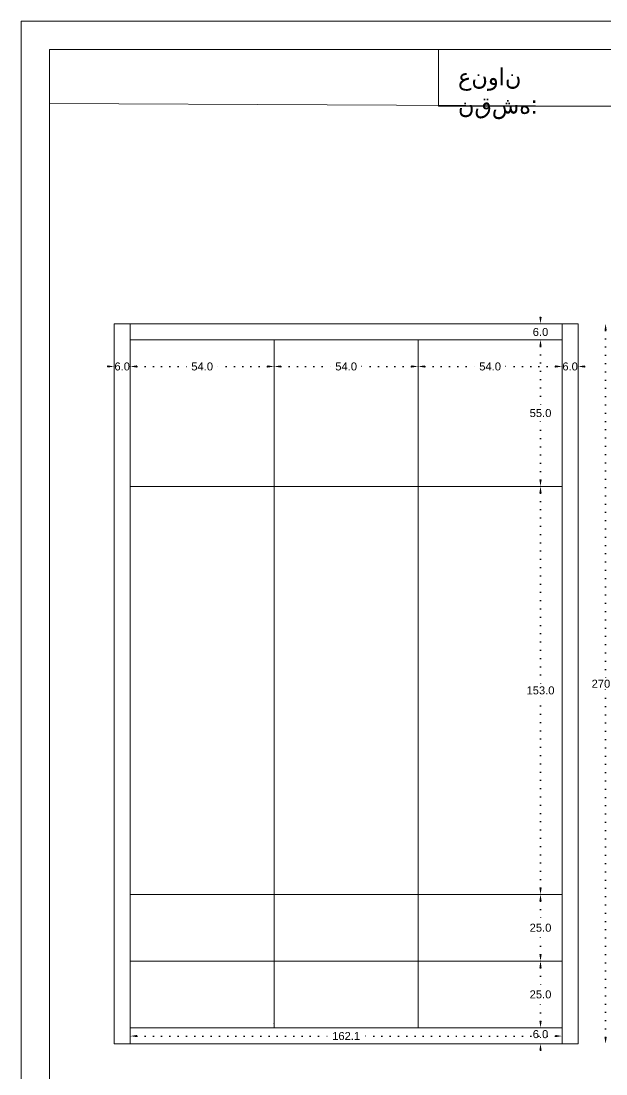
# Model space of a CAD drawing. Header units: centimetres. Extents: x 31 to 5445, y 74 to 2139.
# Drawn here: x 3390.7 to 3610.2, y 409 to 803.8 of the extents above; entities that cross this region are included whole.
import ezdxf

# ---------------------------------------------------------------- set-up
doc = ezdxf.new("R2010")
doc.units = ezdxf.units.CM
doc.header["$MEASUREMENT"] = 0
doc.linetypes.add('ACAD_ISO07W100', pattern=[3, 0, -3])
doc.styles.get("Standard").update_dxf_attribs({"font": 'arial.ttf'})
doc.dimstyles.get("Standard").update_dxf_attribs({"dimtxt": 3, "dimasz": 2.5, "dimexe": 0.18, "dimexo": 0.0625, "dimgap": 0.09, "dimtad": 0, "dimtih": 1, "dimtoh": 1, "dimdec": 1, "dimzin": 0, "dimdsep": 46, "dimtxsty": 'Standard', "dimcen": 0.09, "dimse1": 1, "dimse2": 1, "dimadec": 0, "dimazin": 0, "dimtfac": 1, "dimtdec": 1, "dimtofl": 0, "dimtmove": 0, "dimatfit": 3, "dimfxl": 1, "dimtolj": 1, "dimtzin": 0, "dimarcsym": 0})

# ---------------------------------------------------------------- blocks, each defined once
blk = doc.blocks.new('*D72')
at = {"color": 0, "linetype": 'ACAD_ISO07W100', "lineweight": -2, "transparency": 16777216}
for p, q in [((3585.62, 428.81), (3585.62, 431.31)), ((3585.62, 417.81), (3585.62, 415.31))]:
    blk.add_line(p, q, dxfattribs=at)
at = {"color": 0, "transparency": 16777216}
for points in [[(3585.2, 428.81), (3586.04, 428.81), (3585.62, 426.31)], [(3585.2, 417.81), (3586.04, 417.81), (3585.62, 420.31)]]:
    blk.add_solid(points, dxfattribs=at)
at = {"layer": 'Defpoints', "color": 0, "transparency": 16777216}
for p in [(3585.62, 426.31), (3599.73, 426.31), (3599.73, 420.31)]:
    blk.add_point(p, dxfattribs=at)
at = {"color": 0, "lineweight": 20, "transparency": 16777216, "insert": (3585.62, 423.9), "char_height": 3, "attachment_point": 5}
blk.add_mtext('\\A1;6.0', dxfattribs=at)
blk = doc.blocks.new('*D73')
at = {"color": 0, "linetype": 'ACAD_ISO07W100', "lineweight": -2, "transparency": 16777216}
for p, q in [((3585.62, 448.81), (3585.62, 440.43)), ((3585.62, 428.81), (3585.62, 437.19))]:
    blk.add_line(p, q, dxfattribs=at)
at = {"color": 0, "transparency": 16777216}
for points in [[(3585.2, 448.81), (3586.04, 448.81), (3585.62, 451.31)], [(3585.2, 428.81), (3586.04, 428.81), (3585.62, 426.31)]]:
    blk.add_solid(points, dxfattribs=at)
at = {"layer": 'Defpoints', "color": 0, "transparency": 16777216}
for p in [(3585.62, 451.31), (3593.73, 451.31), (3599.73, 426.31)]:
    blk.add_point(p, dxfattribs=at)
at = {"color": 0, "lineweight": 20, "transparency": 16777216, "insert": (3585.62, 438.81), "char_height": 3, "attachment_point": 5}
blk.add_mtext('\\A1;25.0', dxfattribs=at)
blk = doc.blocks.new('*D74')
at = {"color": 0, "linetype": 'ACAD_ISO07W100', "lineweight": -2, "transparency": 16777216}
for p, q in [((3585.62, 473.81), (3585.62, 465.43)), ((3585.62, 453.81), (3585.62, 462.19))]:
    blk.add_line(p, q, dxfattribs=at)
at = {"color": 0, "transparency": 16777216}
for points in [[(3585.2, 473.81), (3586.04, 473.81), (3585.62, 476.31)], [(3585.2, 453.81), (3586.04, 453.81), (3585.62, 451.31)]]:
    blk.add_solid(points, dxfattribs=at)
at = {"layer": 'Defpoints', "color": 0, "transparency": 16777216}
for p in [(3585.62, 476.31), (3593.73, 476.31), (3593.73, 451.31)]:
    blk.add_point(p, dxfattribs=at)
at = {"color": 0, "lineweight": 20, "transparency": 16777216, "insert": (3585.62, 463.81), "char_height": 3, "attachment_point": 5}
blk.add_mtext('\\A1;25.0', dxfattribs=at)
blk = doc.blocks.new('*D75')
at = {"color": 0, "linetype": 'ACAD_ISO07W100', "lineweight": -2, "transparency": 16777216}
for p, q in [((3585.62, 626.81), (3585.62, 554.43)), ((3585.62, 478.81), (3585.62, 551.19))]:
    blk.add_line(p, q, dxfattribs=at)
at = {"color": 0, "transparency": 16777216}
for points in [[(3585.2, 626.81), (3586.04, 626.81), (3585.62, 629.31)], [(3585.2, 478.81), (3586.04, 478.81), (3585.62, 476.31)]]:
    blk.add_solid(points, dxfattribs=at)
at = {"layer": 'Defpoints', "color": 0, "transparency": 16777216}
for p in [(3585.62, 629.31), (3593.73, 629.31), (3593.73, 476.31)]:
    blk.add_point(p, dxfattribs=at)
at = {"color": 0, "lineweight": 20, "transparency": 16777216, "insert": (3585.62, 552.81), "char_height": 3, "attachment_point": 5}
blk.add_mtext('\\A1;153.0', dxfattribs=at)
blk = doc.blocks.new('*D76')
at = {"color": 0, "linetype": 'ACAD_ISO07W100', "lineweight": -2, "transparency": 16777216}
for p, q in [((3585.62, 681.81), (3585.62, 658.43)), ((3585.62, 631.81), (3585.62, 655.19))]:
    blk.add_line(p, q, dxfattribs=at)
at = {"color": 0, "transparency": 16777216}
for points in [[(3585.2, 681.81), (3586.04, 681.81), (3585.62, 684.31)], [(3585.2, 631.81), (3586.04, 631.81), (3585.62, 629.31)]]:
    blk.add_solid(points, dxfattribs=at)
at = {"layer": 'Defpoints', "color": 0, "transparency": 16777216}
for p in [(3585.62, 684.31), (3593.73, 684.31), (3593.73, 629.31)]:
    blk.add_point(p, dxfattribs=at)
at = {"color": 0, "lineweight": 20, "transparency": 16777216, "insert": (3585.62, 656.81), "char_height": 3, "attachment_point": 5}
blk.add_mtext('\\A1;55.0', dxfattribs=at)
blk = doc.blocks.new('*D77')
at = {"color": 0, "linetype": 'ACAD_ISO07W100', "lineweight": -2, "transparency": 16777216}
for p, q in [((3585.62, 692.81), (3585.62, 695.31)), ((3585.62, 681.81), (3585.62, 679.31))]:
    blk.add_line(p, q, dxfattribs=at)
at = {"color": 0, "transparency": 16777216}
for points in [[(3585.2, 692.81), (3586.04, 692.81), (3585.62, 690.31)], [(3585.2, 681.81), (3586.04, 681.81), (3585.62, 684.31)]]:
    blk.add_solid(points, dxfattribs=at)
at = {"layer": 'Defpoints', "color": 0, "transparency": 16777216}
for p in [(3585.62, 690.31), (3599.73, 690.31), (3593.73, 684.31)]:
    blk.add_point(p, dxfattribs=at)
at = {"color": 0, "lineweight": 20, "transparency": 16777216, "insert": (3585.62, 687.21), "char_height": 3, "attachment_point": 5}
blk.add_mtext('\\A1;6.0', dxfattribs=at)
blk = doc.blocks.new('*D78')
at = {"color": 0, "linetype": 'ACAD_ISO07W100', "lineweight": -2, "transparency": 16777216}
for p, q in [((3610.05, 687.81), (3610.05, 556.93)), ((3610.05, 422.81), (3610.05, 553.69))]:
    blk.add_line(p, q, dxfattribs=at)
at = {"color": 0, "transparency": 16777216}
for points in [[(3609.63, 687.81), (3610.47, 687.81), (3610.05, 690.31)], [(3609.63, 422.81), (3610.47, 422.81), (3610.05, 420.31)]]:
    blk.add_solid(points, dxfattribs=at)
at = {"layer": 'Defpoints', "color": 0, "transparency": 16777216}
for p in [(3599.73, 690.31), (3610.05, 690.31), (3599.73, 420.31)]:
    blk.add_point(p, dxfattribs=at)
at = {"color": 0, "lineweight": 20, "transparency": 16777216, "insert": (3610.05, 555.31), "char_height": 3, "attachment_point": 5}
blk.add_mtext('\\A1;270.0', dxfattribs=at)
blk = doc.blocks.new('*D79')
at = {"color": 0, "linetype": 'ACAD_ISO07W100', "lineweight": -2, "transparency": 16777216}
for p, q in [((3423.13, 674.29), (3420.63, 674.29)), ((3434.13, 674.29), (3436.63, 674.29))]:
    blk.add_line(p, q, dxfattribs=at)
at = {"color": 0, "transparency": 16777216}
for points in [[(3423.13, 674.71), (3423.13, 673.87), (3425.63, 674.29)], [(3434.13, 674.71), (3434.13, 673.87), (3431.63, 674.29)]]:
    blk.add_solid(points, dxfattribs=at)
at = {"layer": 'Defpoints', "color": 0, "transparency": 16777216}
for p in [(3431.63, 674.29), (3431.63, 426.31), (3425.63, 420.31)]:
    blk.add_point(p, dxfattribs=at)
at = {"color": 0, "lineweight": 20, "transparency": 16777216, "insert": (3428.63, 674.29), "char_height": 3, "attachment_point": 5}
blk.add_mtext('\\A1;6.0', dxfattribs=at)
blk = doc.blocks.new('*D80')
at = {"color": 0, "linetype": 'ACAD_ISO07W100', "lineweight": -2, "transparency": 16777216}
for p, q in [((3434.13, 674.29), (3454.66, 674.29)), ((3483.16, 674.29), (3462.63, 674.29))]:
    blk.add_line(p, q, dxfattribs=at)
at = {"color": 0, "transparency": 16777216}
for points in [[(3434.13, 674.71), (3434.13, 673.87), (3431.63, 674.29)], [(3483.16, 674.71), (3483.16, 673.87), (3485.66, 674.29)]]:
    blk.add_solid(points, dxfattribs=at)
at = {"layer": 'Defpoints', "color": 0, "transparency": 16777216}
for p in [(3431.63, 674.29), (3431.63, 426.31), (3485.66, 426.31)]:
    blk.add_point(p, dxfattribs=at)
at = {"color": 0, "lineweight": 20, "transparency": 16777216, "insert": (3458.64, 674.29), "char_height": 3, "attachment_point": 5}
blk.add_mtext('\\A1;54.0', dxfattribs=at)
blk = doc.blocks.new('*D81')
at = {"color": 0, "linetype": 'ACAD_ISO07W100', "lineweight": -2, "transparency": 16777216}
for p, q in [((3488.16, 674.29), (3508.7, 674.29)), ((3537.19, 674.29), (3516.66, 674.29))]:
    blk.add_line(p, q, dxfattribs=at)
at = {"color": 0, "transparency": 16777216}
for points in [[(3488.16, 674.71), (3488.16, 673.87), (3485.66, 674.29)], [(3537.19, 674.71), (3537.19, 673.87), (3539.69, 674.29)]]:
    blk.add_solid(points, dxfattribs=at)
at = {"layer": 'Defpoints', "color": 0, "transparency": 16777216}
for p in [(3539.69, 674.29), (3485.66, 426.31), (3539.69, 426.31)]:
    blk.add_point(p, dxfattribs=at)
at = {"color": 0, "lineweight": 20, "transparency": 16777216, "insert": (3512.68, 674.29), "char_height": 3, "attachment_point": 5}
blk.add_mtext('\\A1;54.0', dxfattribs=at)
blk = doc.blocks.new('*D82')
at = {"color": 0, "linetype": 'ACAD_ISO07W100', "lineweight": -2, "transparency": 16777216}
for p, q in [((3542.19, 674.29), (3562.73, 674.29)), ((3591.23, 674.29), (3570.69, 674.29))]:
    blk.add_line(p, q, dxfattribs=at)
at = {"color": 0, "transparency": 16777216}
for points in [[(3542.19, 674.71), (3542.19, 673.87), (3539.69, 674.29)], [(3591.23, 674.71), (3591.23, 673.87), (3593.73, 674.29)]]:
    blk.add_solid(points, dxfattribs=at)
at = {"layer": 'Defpoints', "color": 0, "transparency": 16777216}
for p in [(3593.73, 674.29), (3539.69, 426.31), (3593.73, 420.31)]:
    blk.add_point(p, dxfattribs=at)
at = {"color": 0, "lineweight": 20, "transparency": 16777216, "insert": (3566.71, 674.29), "char_height": 3, "attachment_point": 5}
blk.add_mtext('\\A1;54.0', dxfattribs=at)
blk = doc.blocks.new('*D83')
at = {"color": 0, "linetype": 'ACAD_ISO07W100', "lineweight": -2, "transparency": 16777216}
for p, q in [((3591.23, 674.29), (3588.73, 674.29)), ((3602.23, 674.29), (3604.73, 674.29))]:
    blk.add_line(p, q, dxfattribs=at)
at = {"color": 0, "transparency": 16777216}
for points in [[(3591.23, 674.71), (3591.23, 673.87), (3593.73, 674.29)], [(3602.23, 674.71), (3602.23, 673.87), (3599.73, 674.29)]]:
    blk.add_solid(points, dxfattribs=at)
at = {"layer": 'Defpoints', "color": 0, "transparency": 16777216}
for p in [(3599.73, 674.29), (3593.73, 420.31), (3599.73, 420.31)]:
    blk.add_point(p, dxfattribs=at)
at = {"color": 0, "lineweight": 20, "transparency": 16777216, "insert": (3596.73, 674.29), "char_height": 3, "attachment_point": 5}
blk.add_mtext('\\A1;6.0', dxfattribs=at)
blk = doc.blocks.new('*D84')
at = {"color": 0, "linetype": 'ACAD_ISO07W100', "lineweight": -2, "transparency": 16777216}
for p, q in [((3434.13, 423.2), (3507.96, 423.2)), ((3591.23, 423.2), (3517.4, 423.2))]:
    blk.add_line(p, q, dxfattribs=at)
at = {"color": 0, "transparency": 16777216}
for points in [[(3434.13, 423.62), (3434.13, 422.79), (3431.63, 423.2)], [(3591.23, 423.62), (3591.23, 422.79), (3593.73, 423.2)]]:
    blk.add_solid(points, dxfattribs=at)
at = {"layer": 'Defpoints', "color": 0, "transparency": 16777216}
for p in [(3431.63, 426.31), (3593.73, 426.31), (3593.73, 423.2)]:
    blk.add_point(p, dxfattribs=at)
at = {"color": 0, "lineweight": 20, "transparency": 16777216, "insert": (3512.68, 423.2), "char_height": 3, "attachment_point": 5}
blk.add_mtext('\\A1;162.1', dxfattribs=at)

msp = doc.modelspace()

# ---------------------------------------------------------------- linework, layer by layer
at = {"lineweight": 20}
for p, q in [((3609.73, 771.92), (3401.3, 772.93)), ((3599.73, 690.31), (3425.63, 690.31)), ((3425.63, 420.31), (3425.63, 690.31)), ((3431.63, 690.31), (3431.63, 420.31)), ((3593.73, 690.31), (3593.73, 420.31)), ((3599.73, 690.31), (3599.73, 420.31)), ((3593.73, 684.31), (3431.73, 684.31)), ((3485.66, 684.31), (3485.66, 426.31)), ((3539.69, 426.31), (3539.69, 684.31)), ((3593.73, 629.31), (3431.73, 629.31)), ((3593.73, 476.31), (3431.73, 476.31)), ((3593.73, 451.31), (3431.73, 451.31)), ((3593.73, 426.31), (3431.63, 426.31)), ((3599.73, 420.31), (3425.63, 420.31))]:
    msp.add_line(p, q, dxfattribs=at)
for points in [[(3390.67, 803.82), (3390.67, 172.15), (3837.31, 172.15), (3837.31, 803.82)], [(3401.3, 793.19), (3401.3, 192.95), (3826.67, 192.95), (3826.67, 793.19)], [(3547.36, 771.92), (3826.67, 771.92), (3826.67, 793.19), (3547.36, 793.19)]]:
    msp.add_lwpolyline(points, close=True, dxfattribs=at)
msp.add_point((3485.66, 427.91), dxfattribs=at)

# ---------------------------------------------------------------- texts
at = {"lineweight": 20, "insert": (3554.67, 786.16), "char_height": 6.3806, "attachment_point": 1}
msp.add_mtext_dynamic_manual_height_columns('{\\fArial|b0|i0|c178|p34;عنوان نقشه}:', width=47.3344, gutter_width=289.23, heights=[0], dxfattribs=at)

# ---------------------------------------------------------------- dimensions: what is measured, and where the dimension line sits
at = {"lineweight": 20}
for base, p1, p2, picture, middle in [((3585.62, 690.31), (3593.73, 684.31), (3599.73, 690.31), '*D77', (3585.62, 687.21)), ((3585.62, 426.31), (3599.73, 420.31), (3599.73, 426.31), '*D72', (3585.62, 423.9))]:
    dim = msp.add_linear_dim(base=base, p1=p1, p2=p2, angle=270, dimstyle='Standard', dxfattribs=at)
    dim.commit()
    dim.dimension.update_dxf_attribs({"geometry": picture, "text_midpoint": middle, "dimtype": 160})
for base, p1, p2, picture, middle in [((3610.05, 690.31), (3599.73, 420.31), (3599.73, 690.31), '*D78', (3610.05, 555.31)), ((3585.62, 684.31), (3593.73, 629.31), (3593.73, 684.31), '*D76', (3585.62, 656.81)), ((3585.62, 629.31), (3593.73, 476.31), (3593.73, 629.31), '*D75', (3585.62, 552.81)), ((3585.62, 476.31), (3593.73, 451.31), (3593.73, 476.31), '*D74', (3585.62, 463.81)), ((3585.62, 451.31), (3599.73, 426.31), (3593.73, 451.31), '*D73', (3585.62, 438.81))]:
    dim = msp.add_linear_dim(base=base, p1=p1, p2=p2, angle=270, dimstyle='Standard', dxfattribs=at)
    dim.commit()
    dim.dimension.update_dxf_attribs({"geometry": picture, "text_midpoint": middle})
for base, p1, p2, picture, middle in [((3431.63, 674.29), (3425.63, 420.31), (3431.63, 426.31), '*D79', (3428.63, 674.29)), ((3431.63, 674.29), (3485.66, 426.31), (3431.63, 426.31), '*D80', (3458.64, 674.29)), ((3539.69, 674.29), (3485.66, 426.31), (3539.69, 426.31), '*D81', (3512.68, 674.29)), ((3593.73, 674.29), (3539.69, 426.31), (3593.73, 420.31), '*D82', (3566.71, 674.29)), ((3599.73, 674.29), (3593.73, 420.31), (3599.73, 420.31), '*D83', (3596.73, 674.29)), ((3593.73, 423.2), (3431.63, 426.31), (3593.73, 426.31), '*D84', (3512.68, 423.2))]:
    dim = msp.add_linear_dim(base=base, p1=p1, p2=p2, dimstyle='Standard', dxfattribs=at)
    dim.commit()
    dim.dimension.update_dxf_attribs({"geometry": picture, "text_midpoint": middle})

doc.saveas('drawing.dxf')
